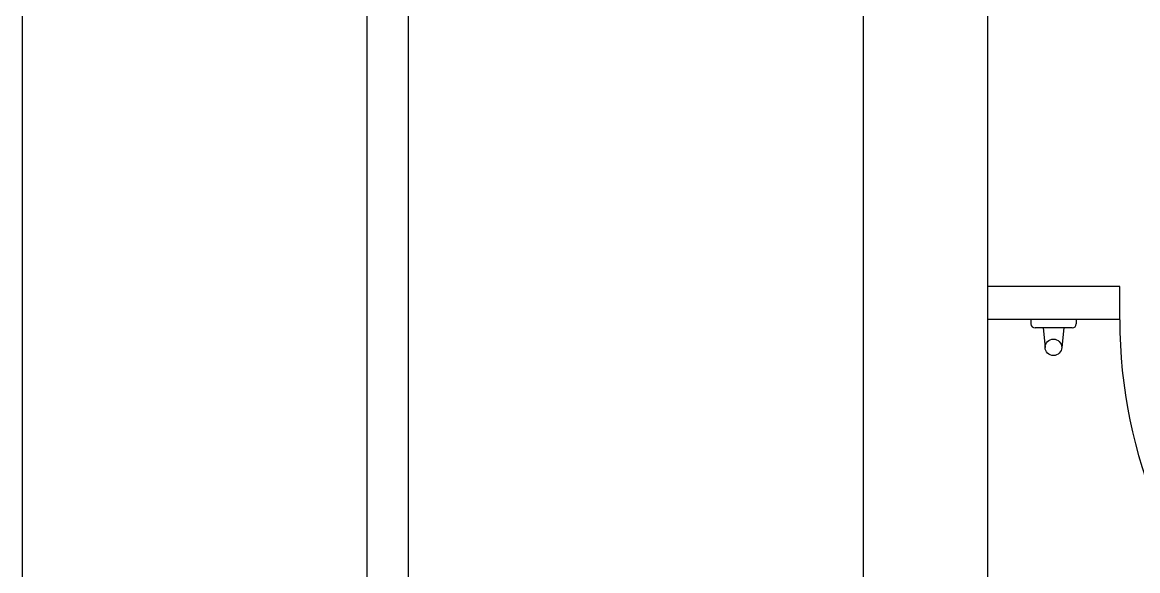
# Model space of a CAD drawing. Header units: inches. Extents: x 542787 to 543192, y 9574025 to 9574373.
# Drawn here: x 543037.754 to 543039.103, y 9574110.906 to 9574111.57 of the extents above; entities that cross this region are included whole.
import ezdxf

# ---------------------------------------------------------------- set-up
doc = ezdxf.new("R2010")
doc.units = ezdxf.units.IN
doc.header["$MEASUREMENT"] = 0
doc.layers.add('I-ARQ', color=8, linetype='Continuous')

msp = doc.modelspace()

# ---------------------------------------------------------------- linework, layer by layer
at = {"layer": 'I-ARQ'}
for p, q in [((543037.7544, 9574126.4995), (543037.7544, 9574103.7595)), ((543038.171, 9574124.7045), (543038.171, 9574105.5545)), ((543038.171, 9574124.7045), (543038.171, 9574105.5545)), ((543038.171, 9574124.7045), (543038.171, 9574105.5545)), ((543038.221, 9574124.7045), (543038.221, 9574105.5545)), ((543038.221, 9574124.7045), (543038.221, 9574105.5545)), ((543038.221, 9574124.7045), (543038.221, 9574105.5545)), ((543038.771, 9574115.0295), (543038.771, 9574110.392)), ((543038.921, 9574113.8045), (543038.921, 9574111.1035)), ((543039.081, 9574111.2501), (543038.921, 9574111.2501)), ((543039.081, 9574111.2101), (543039.081, 9574111.2501)), ((543039.081, 9574111.2101), (543038.921, 9574111.2101)), ((543038.9736, 9574111.2101), (543038.9736, 9574111.2051)), ((543039.0284, 9574111.2101), (543038.9736, 9574111.2101)), ((543039.0234, 9574111.2001), (543038.9786, 9574111.2001)), ((543038.9883, 9574111.2001), (543038.9908, 9574111.1766)), ((543039.0134, 9574111.2001), (543039.0108, 9574111.1766)), ((543039.0284, 9574111.2101), (543039.0284, 9574111.2051)), ((543038.921, 9574111.1035), (543038.921, 9574110.392))]:
    msp.add_line(p, q, dxfattribs=at)
msp.add_circle((543039.0008, 9574111.1766), 0.01, dxfattribs=at)
for centre, radius, start, end in [((543038.9786, 9574111.2051), 0.005, 180, 270), ((543039.0234, 9574111.2051), 0.005, 270, 0), ((543039.6826, 9574111.2098), 0.6016, 179.9742, 269.8489)]:
    msp.add_arc(centre, radius, start, end, dxfattribs=at)

doc.saveas('drawing.dxf')
